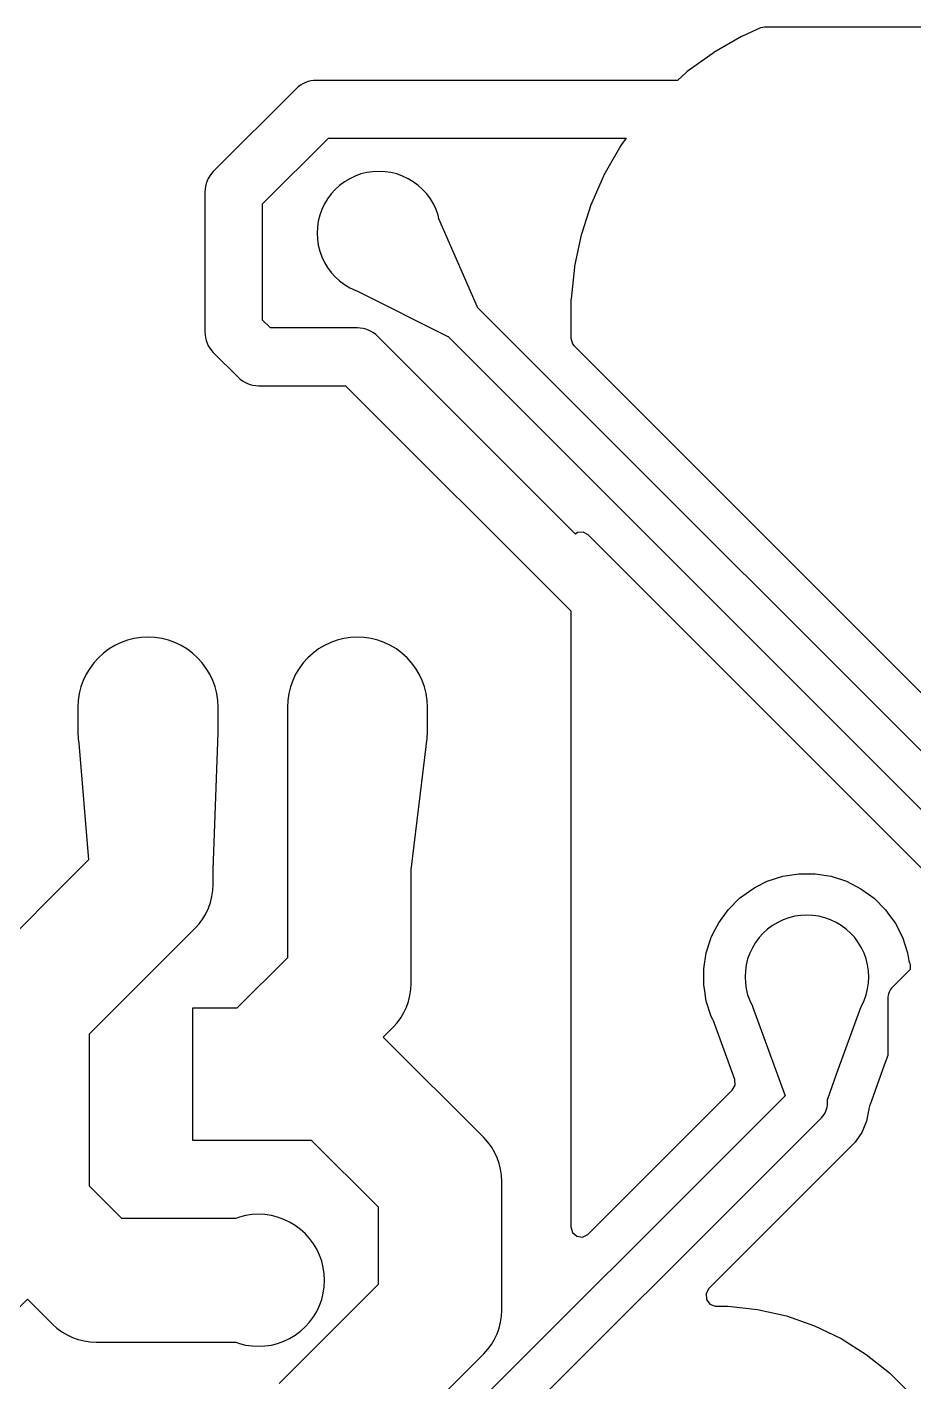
# Model space of a CAD drawing. Header units: metres. Extents: x 0.3 to 99.7, y 0.3 to 59.7.
# Drawn here: x 78.19 to 88.95, y 43.27 to 59.7 of the extents above; entities that cross this region are included whole.
import ezdxf

# ---------------------------------------------------------------- set-up
doc = ezdxf.new("R2010")
doc.units = ezdxf.units.M

msp = doc.modelspace()

# ---------------------------------------------------------------- linework, layer by layer
for points in [[(96.197, 59.699), (87.137, 59.699), (87.086, 59.689), (86.867, 59.591), (86.855, 59.585), (86.522, 59.392), (86.511, 59.385), (86.199, 59.159), (86.189, 59.151), (86.08, 59.053), (86.08, 59.053), (86.08, 59.053), (86.08, 59.053), (86.08, 59.053), (86.08, 59.053), (86.08, 59.053), (86.08, 59.053), (86.08, 59.053), (86.08, 59.053), (86.08, 59.053), (86.08, 59.053), (86.08, 59.053), (86.08, 59.053), (86.08, 59.053), (86.08, 59.053), (81.703, 59.053), (81.668, 59.051), (81.634, 59.046), (81.601, 59.038), (81.569, 59.026), (81.538, 59.012), (81.508, 58.994), (81.481, 58.973), (81.455, 58.95), (80.452, 57.948), (80.429, 57.922), (80.409, 57.895), (80.391, 57.865), (80.376, 57.834), (80.365, 57.802), (80.357, 57.768), (80.352, 57.734), (80.35, 57.7), (80.35, 56), (80.352, 55.966), (80.357, 55.932), (80.365, 55.898), (80.376, 55.866), (80.391, 55.835), (80.409, 55.805), (80.429, 55.778), (80.452, 55.752), (80.752, 55.452), (80.778, 55.429), (80.805, 55.409), (80.835, 55.391), (80.866, 55.376), (80.898, 55.365), (80.932, 55.357), (80.966, 55.352), (81, 55.35), (82.055, 55.35), (82.055, 55.35), (82.055, 55.35), (82.055, 55.35), (82.055, 55.35), (82.055, 55.35), (82.055, 55.35), (82.055, 55.35), (82.055, 55.35), (82.055, 55.35), (82.055, 55.35), (82.055, 55.35), (82.055, 55.35), (82.055, 55.35), (82.055, 55.35), (82.055, 55.35), (82.055, 55.35), (82.055, 55.35), (84.787, 52.618), (84.787, 52.618), (84.787, 52.618), (84.787, 52.618), (84.787, 52.618), (84.787, 52.618), (84.787, 52.618), (84.787, 52.618), (84.787, 52.618), (84.787, 52.618), (84.787, 52.618), (84.787, 52.618), (84.787, 52.618), (84.787, 52.618), (84.787, 52.618), (84.787, 52.618), (84.787, 52.618), (84.787, 52.618), (84.787, 45.148), (84.807, 45.081), (84.859, 45.035), (84.929, 45.025), (84.992, 45.054), (84.999, 45.06), (86.745, 46.806), (86.778, 46.868), (86.774, 46.936), (86.516, 47.648), (86.51, 47.662), (86.49, 47.7), (86.49, 47.7), (86.49, 47.7), (86.49, 47.7), (86.49, 47.7), (86.49, 47.7), (86.429, 47.887), (86.429, 47.887), (86.429, 47.887), (86.429, 47.887), (86.429, 47.887), (86.429, 47.887), (86.421, 47.94), (86.421, 47.94), (86.414, 47.977), (86.414, 47.977), (86.414, 47.977), (86.414, 47.977), (86.414, 47.977), (86.414, 47.977), (86.415, 47.981), (86.399, 48.082), (86.399, 48.082), (86.399, 48.082), (86.399, 48.082), (86.399, 48.082), (86.399, 48.082), (86.399, 48.278), (86.399, 48.278), (86.399, 48.278), (86.399, 48.278), (86.399, 48.278), (86.399, 48.278), (86.429, 48.473), (86.429, 48.473), (86.429, 48.473), (86.429, 48.473), (86.429, 48.473), (86.429, 48.473), (86.485, 48.645), (86.49, 48.66), (86.49, 48.66), (86.49, 48.66), (86.49, 48.66), (86.49, 48.66), (86.49, 48.66), (86.49, 48.66), (86.49, 48.66), (86.49, 48.66), (86.49, 48.66), (86.49, 48.66), (86.49, 48.66), (86.49, 48.66), (86.49, 48.66), (86.49, 48.66), (86.49, 48.66), (86.49, 48.66), (86.49, 48.66), (86.49, 48.66), (86.49, 48.66), (86.49, 48.66), (86.538, 48.754), (86.58, 48.835), (86.58, 48.835), (86.58, 48.835), (86.58, 48.835), (86.58, 48.835), (86.58, 48.835), (86.695, 48.995), (86.695, 48.995), (86.695, 48.995), (86.695, 48.995), (86.695, 48.995), (86.695, 48.995), (86.834, 49.134), (86.834, 49.134), (86.834, 49.134), (86.834, 49.134), (86.834, 49.134), (86.834, 49.134), (86.994, 49.249), (86.994, 49.249), (86.994, 49.249), (86.994, 49.249), (86.994, 49.249), (86.994, 49.249), (87.028, 49.267), (87.169, 49.339), (87.169, 49.339), (87.169, 49.339), (87.169, 49.339), (87.169, 49.339), (87.169, 49.339), (87.356, 49.4), (87.356, 49.4), (87.356, 49.4), (87.356, 49.4), (87.356, 49.4), (87.356, 49.4), (87.551, 49.43), (87.551, 49.43), (87.551, 49.43), (87.551, 49.43), (87.551, 49.43), (87.551, 49.43), (87.748, 49.43), (87.748, 49.43), (87.748, 49.43), (87.748, 49.43), (87.748, 49.43), (87.748, 49.43), (87.942, 49.4), (87.942, 49.4), (87.942, 49.4), (87.942, 49.4), (87.942, 49.4), (87.942, 49.4), (88.129, 49.339), (88.129, 49.339), (88.129, 49.339), (88.129, 49.339), (88.129, 49.339), (88.129, 49.339), (88.305, 49.249), (88.305, 49.249), (88.305, 49.249), (88.305, 49.249), (88.305, 49.249), (88.305, 49.249), (88.395, 49.183), (88.464, 49.134), (88.464, 49.134), (88.464, 49.134), (88.464, 49.134), (88.464, 49.134), (88.464, 49.134), (88.464, 49.134), (88.464, 49.134), (88.464, 49.134), (88.464, 49.134), (88.464, 49.134), (88.464, 49.134), (88.464, 49.134), (88.464, 49.134), (88.464, 49.134), (88.464, 49.134), (88.464, 49.134), (88.464, 49.134), (88.464, 49.134), (88.464, 49.134), (88.464, 49.134), (88.464, 49.134), (88.464, 49.134), (88.464, 49.134), (88.464, 49.134), (88.603, 48.995), (88.603, 48.995), (88.603, 48.995), (88.603, 48.995), (88.603, 48.995), (88.603, 48.995), (88.603, 48.995), (88.603, 48.995), (88.603, 48.995), (88.603, 48.995), (88.603, 48.995), (88.603, 48.995), (88.603, 48.995), (88.603, 48.995), (88.603, 48.995), (88.603, 48.995), (88.603, 48.995), (88.603, 48.995), (88.603, 48.995), (88.603, 48.995), (88.603, 48.995), (88.603, 48.995), (88.603, 48.995), (88.603, 48.995), (88.603, 48.995), (88.653, 48.926), (88.719, 48.835), (88.719, 48.835), (88.719, 48.835), (88.719, 48.835), (88.719, 48.835), (88.719, 48.835), (88.808, 48.66), (88.808, 48.66), (88.808, 48.66), (88.808, 48.66), (88.808, 48.66), (88.808, 48.66), (88.869, 48.473), (88.869, 48.473), (88.869, 48.473), (88.869, 48.473), (88.869, 48.473), (88.869, 48.473), (88.885, 48.374), (88.895, 48.352), (88.895, 48.352), (88.895, 48.352), (88.895, 48.352), (88.895, 48.352), (88.895, 48.352), (88.9, 48.334), (88.9, 48.334), (88.9, 48.334), (88.9, 48.334), (88.9, 48.334), (88.9, 48.334), (88.9, 48.334), (88.9, 48.334), (88.9, 48.269), (88.9, 48.269), (88.9, 48.269), (88.9, 48.269), (88.9, 48.269), (88.9, 48.269), (88.9, 48.269), (88.9, 48.269), (88.9, 48.269), (88.9, 48.269), (88.9, 48.269), (88.9, 48.269), (88.9, 48.269), (88.9, 48.269), (88.9, 48.269), (88.9, 48.269), (88.9, 48.269), (88.9, 48.269), (88.689, 48.057), (88.675, 48.043), (88.664, 48.027), (88.654, 48.01), (88.645, 47.993), (88.639, 47.974), (88.634, 47.955), (88.631, 47.936), (88.63, 47.916), (88.63, 47.227), (88.63, 47.227), (88.63, 47.227), (88.63, 47.227), (88.63, 47.227), (88.63, 47.227), (88.63, 47.227), (88.63, 47.227), (88.63, 47.227), (88.63, 47.227), (88.587, 47.11), (88.431, 46.678), (88.407, 46.612), (88.402, 46.581), (88.402, 46.581), (88.402, 46.581), (88.402, 46.581), (88.402, 46.581), (88.402, 46.581), (88.402, 46.581), (88.402, 46.581), (88.402, 46.581), (88.402, 46.581), (88.402, 46.581), (88.402, 46.581), (88.402, 46.581), (88.402, 46.581), (88.402, 46.581), (88.402, 46.581), (88.402, 46.581), (88.402, 46.581), (88.402, 46.581), (88.402, 46.581), (88.402, 46.581), (88.402, 46.581), (88.402, 46.581), (88.402, 46.581), (88.402, 46.581), (88.402, 46.581), (88.402, 46.581), (88.402, 46.581), (88.402, 46.581), (88.402, 46.581), (88.402, 46.581), (88.402, 46.581), (88.4, 46.581), (88.4, 46.575), (88.4, 46.575), (88.4, 46.575), (88.4, 46.575), (88.371, 46.43), (88.371, 46.43), (88.371, 46.43), (88.371, 46.43), (88.371, 46.43), (88.371, 46.43), (88.371, 46.43), (88.371, 46.43), (88.314, 46.294), (88.314, 46.294), (88.314, 46.294), (88.314, 46.294), (88.314, 46.294), (88.314, 46.294), (88.314, 46.294), (88.314, 46.294), (88.286, 46.251), (88.286, 46.251), (88.286, 46.251), (88.286, 46.251), (88.286, 46.251), (88.286, 46.251), (88.286, 46.251), (88.286, 46.251), (88.286, 46.251), (88.286, 46.251), (88.286, 46.251), (88.286, 46.251), (88.286, 46.251), (88.286, 46.251), (88.286, 46.251), (88.286, 46.251), (88.286, 46.251), (88.286, 46.251), (88.286, 46.251), (88.286, 46.251), (88.286, 46.251), (88.286, 46.251), (88.286, 46.251), (88.286, 46.251), (88.286, 46.251), (88.286, 46.251), (88.286, 46.251), (88.286, 46.251), (88.286, 46.251), (88.286, 46.251), (88.234, 46.174), (88.232, 46.171), (88.232, 46.171), (88.232, 46.171), (88.232, 46.171), (88.232, 46.171), (88.232, 46.171), (88.232, 46.171), (86.461, 44.399), (86.427, 44.338), (86.432, 44.268), (86.474, 44.212), (86.539, 44.188), (86.548, 44.188), (86.693, 44.188), (86.693, 44.188), (86.693, 44.188), (86.693, 44.188), (87.051, 44.147), (87.051, 44.147), (87.051, 44.147), (87.051, 44.147), (87.051, 44.147), (87.051, 44.147), (87.051, 44.147), (87.051, 44.147), (87.401, 44.067), (87.401, 44.067), (87.401, 44.067), (87.401, 44.067), (87.401, 44.067), (87.401, 44.067), (87.401, 44.067), (87.401, 44.067), (87.741, 43.949), (87.741, 43.949), (87.741, 43.949), (87.741, 43.949), (87.741, 43.949), (87.741, 43.949), (87.741, 43.949), (87.741, 43.949), (88.065, 43.793), (88.065, 43.793), (88.065, 43.793), (88.065, 43.793), (88.369, 43.601), (88.369, 43.601), (88.369, 43.601), (88.369, 43.601), (88.369, 43.601), (88.369, 43.601), (88.369, 43.601), (88.65, 43.377), (88.65, 43.377), (88.65, 43.377), (88.65, 43.377), (88.904, 43.123)], [(89.166, 49.372), (84.999, 53.54), (84.937, 53.573), (84.868, 53.568), (84.844, 53.551), (84.844, 53.551), (84.844, 53.551), (84.844, 53.551), (84.844, 53.551), (84.844, 53.551), (84.844, 53.551), (84.844, 53.551), (84.844, 53.551), (84.844, 53.551), (84.844, 53.551), (84.844, 53.551), (84.844, 53.551), (84.844, 53.551), (84.844, 53.551), (84.844, 53.551), (84.844, 53.551), (84.844, 53.551), (84.844, 53.551), (84.844, 53.551), (84.844, 53.551), (84.844, 53.551), (84.844, 53.551), (84.844, 53.551), (84.844, 53.551), (84.844, 53.551), (84.844, 53.551), (84.844, 53.551), (84.844, 53.551), (84.844, 53.551), (84.844, 53.551), (84.844, 53.551), (82.448, 55.948), (82.422, 55.971), (82.395, 55.991), (82.365, 56.009), (82.334, 56.024), (82.302, 56.035), (82.268, 56.043), (82.234, 56.048), (82.2, 56.05), (81.145, 56.05), (81.145, 56.05), (81.145, 56.05), (81.145, 56.05), (81.145, 56.05), (81.145, 56.05), (81.145, 56.05), (81.145, 56.05), (81.145, 56.05), (81.145, 56.05), (81.145, 56.05), (81.145, 56.05), (81.145, 56.05), (81.145, 56.05), (81.145, 56.05), (81.145, 56.05), (81.145, 56.05), (81.145, 56.05), (81.05, 56.145), (81.05, 56.145), (81.05, 56.145), (81.05, 56.145), (81.05, 56.145), (81.05, 56.145), (81.05, 56.145), (81.05, 56.145), (81.05, 56.145), (81.05, 56.145), (81.05, 56.145), (81.05, 56.145), (81.05, 56.145), (81.05, 56.145), (81.05, 56.145), (81.05, 56.145), (81.05, 56.145), (81.05, 56.145), (81.05, 57.555), (81.05, 57.555), (81.05, 57.555), (81.05, 57.555), (81.05, 57.555), (81.05, 57.555), (81.05, 57.555), (81.05, 57.555), (81.05, 57.555), (81.05, 57.555), (81.05, 57.555), (81.05, 57.555), (81.05, 57.555), (81.05, 57.555), (81.05, 57.555), (81.05, 57.555), (81.05, 57.555), (81.05, 57.555), (81.848, 58.353), (81.848, 58.353), (81.848, 58.353), (81.848, 58.353), (81.848, 58.353), (81.848, 58.353), (81.848, 58.353), (81.848, 58.353), (81.848, 58.353), (81.848, 58.353), (81.848, 58.353), (81.848, 58.353), (81.848, 58.353), (81.848, 58.353), (81.848, 58.353), (81.848, 58.353), (81.848, 58.353), (81.848, 58.353), (85.457, 58.353), (85.457, 58.353), (85.457, 58.353), (85.457, 58.353), (85.457, 58.353), (85.457, 58.353), (85.457, 58.353), (85.457, 58.353), (85.457, 58.353), (85.457, 58.353), (85.457, 58.353), (85.457, 58.353), (85.457, 58.353), (85.457, 58.353), (85.457, 58.353), (85.457, 58.353), (85.457, 58.353), (85.457, 58.353), (85.457, 58.353), (85.457, 58.353), (85.457, 58.353), (85.457, 58.353), (85.457, 58.353), (85.457, 58.353), (85.457, 58.353), (85.457, 58.353), (85.457, 58.353), (85.457, 58.353), (85.457, 58.353), (85.457, 58.353), (85.457, 58.353), (85.457, 58.353), (85.457, 58.353), (85.457, 58.353), (85.457, 58.353), (85.457, 58.353), (85.457, 58.353), (85.457, 58.353), (85.457, 58.353), (85.457, 58.353), (85.457, 58.353), (85.457, 58.353), (85.457, 58.353), (85.457, 58.353), (85.457, 58.353), (85.457, 58.353), (85.402, 58.276), (85.395, 58.265), (85.202, 57.932), (85.196, 57.92), (85.04, 57.569), (85.035, 57.557), (84.916, 57.19), (84.913, 57.178), (84.832, 56.801), (84.83, 56.788), (84.79, 56.405), (84.789, 56.393), (84.787, 56.201), (84.787, 56.199), (84.787, 55.926), (84.807, 55.859), (84.823, 55.838), (90.128, 50.534)], [(90.13, 49.824), (83.655, 56.299), (83.655, 56.299), (83.655, 56.299), (83.655, 56.299), (83.655, 56.299), (83.655, 56.299), (83.655, 56.299), (83.655, 56.299), (83.655, 56.299), (83.655, 56.299), (83.655, 56.299), (83.655, 56.299), (83.655, 56.299), (83.655, 56.299), (83.655, 56.299), (83.655, 56.299), (83.655, 56.299), (83.655, 56.299), (83.655, 56.299), (83.655, 56.299), (83.655, 56.299), (83.655, 56.299), (83.655, 56.299), (83.655, 56.299), (83.655, 56.299), (83.655, 56.299), (83.655, 56.299), (83.654, 56.304), (83.188, 57.376), (83.188, 57.376), (83.188, 57.376), (83.188, 57.376), (83.188, 57.376), (83.188, 57.376), (83.178, 57.418), (83.153, 57.487), (83.121, 57.554), (83.084, 57.617), (83.04, 57.676), (82.99, 57.73), (82.936, 57.78), (82.877, 57.824), (82.814, 57.861), (82.747, 57.893), (82.678, 57.918), (82.606, 57.936), (82.534, 57.946), (82.46, 57.95), (82.386, 57.946), (82.314, 57.936), (82.242, 57.918), (82.173, 57.893), (82.106, 57.861), (82.043, 57.824), (81.984, 57.78), (81.93, 57.73), (81.88, 57.676), (81.836, 57.617), (81.799, 57.554), (81.767, 57.487), (81.742, 57.418), (81.724, 57.346), (81.714, 57.274), (81.71, 57.2), (81.714, 57.126), (81.724, 57.054), (81.742, 56.982), (81.767, 56.913), (81.799, 56.846), (81.836, 56.783), (81.88, 56.724), (81.93, 56.67), (81.984, 56.62), (82.043, 56.576), (82.106, 56.539), (82.173, 56.507), (82.201, 56.497), (82.201, 56.497), (82.201, 56.497), (82.201, 56.497), (83.296, 55.947), (83.3, 55.946), (83.3, 55.946), (83.3, 55.946), (83.3, 55.946), (83.3, 55.946), (83.3, 55.946), (83.3, 55.946), (83.3, 55.946), (83.3, 55.946), (83.3, 55.946), (83.3, 55.946), (83.3, 55.946), (83.3, 55.946), (83.3, 55.946), (83.3, 55.946), (83.3, 55.946), (89.703, 49.543)], [(80.725, 45.25), (80.725, 45.25), (80.725, 45.25), (80.725, 45.25), (80.725, 45.25), (80.725, 45.25), (80.725, 45.25), (80.725, 45.25), (80.725, 45.25), (80.725, 45.25), (79.342, 45.25), (79.342, 45.25), (79.342, 45.25), (79.342, 45.25), (79.342, 45.25), (79.342, 45.25), (79.342, 45.25), (79.342, 45.25), (79.342, 45.25), (79.342, 45.25), (79.342, 45.25), (79.342, 45.25), (79.342, 45.25), (79.342, 45.25), (79.342, 45.25), (79.342, 45.25), (79.342, 45.25), (79.342, 45.25), (78.95, 45.642), (78.95, 45.642), (78.95, 45.642), (78.95, 45.642), (78.95, 45.642), (78.95, 45.642), (78.95, 45.642), (78.95, 45.642), (78.95, 45.642), (78.95, 45.642), (78.95, 45.642), (78.95, 45.642), (78.95, 45.642), (78.95, 45.642), (78.95, 45.642), (78.95, 45.642), (78.95, 45.642), (78.95, 45.642), (78.95, 47.489), (78.95, 47.489), (78.95, 47.489), (78.95, 47.489), (78.95, 47.489), (78.95, 47.489), (78.95, 47.489), (78.95, 47.489), (78.95, 47.489), (78.95, 47.489), (78.95, 47.489), (78.95, 47.489), (78.95, 47.489), (78.95, 47.489), (78.95, 47.489), (78.95, 47.489), (78.95, 47.489), (78.95, 47.489), (80.231, 48.769), (80.28, 48.824), (80.324, 48.883), (80.362, 48.946), (80.393, 49.013), (80.418, 49.082), (80.436, 49.154), (80.447, 49.226), (80.45, 49.3), (80.45, 49.478), (80.45, 49.478), (80.45, 49.478), (80.45, 49.478), (80.45, 49.478), (80.45, 49.478), (80.45, 49.478), (80.45, 49.478), (80.45, 49.478), (80.45, 49.478), (80.45, 49.478), (80.51, 51.14), (80.51, 51.14), (80.51, 51.14), (80.51, 51.14), (80.51, 51.14), (80.51, 51.14), (80.51, 51.14), (80.51, 51.14), (80.51, 51.14), (80.51, 51.14), (80.51, 51.14), (80.51, 51.15), (80.51, 51.45), (80.506, 51.533), (80.494, 51.616), (80.473, 51.697), (80.445, 51.775), (80.41, 51.851), (80.367, 51.922), (80.317, 51.989), (80.261, 52.051), (80.199, 52.107), (80.132, 52.157), (80.061, 52.2), (79.985, 52.235), (79.907, 52.263), (79.826, 52.284), (79.743, 52.296), (79.66, 52.3), (79.577, 52.296), (79.494, 52.284), (79.413, 52.263), (79.335, 52.235), (79.259, 52.2), (79.188, 52.157), (79.121, 52.107), (79.059, 52.051), (79.003, 51.989), (78.953, 51.922), (78.91, 51.851), (78.875, 51.775), (78.847, 51.697), (78.826, 51.616), (78.814, 51.533), (78.81, 51.45), (78.81, 51.15), (78.814, 51.067), (78.822, 51.014), (78.822, 51.014), (78.822, 51.014), (78.822, 51.014), (78.939, 49.6), (78.939, 49.6), (78.939, 49.6), (78.939, 49.6), (78.939, 49.6), (78.939, 49.6), (78.939, 49.6), (78.939, 49.6), (78.939, 49.6), (78.939, 49.6), (78.939, 49.6), (78.939, 49.6), (78.939, 49.6), (78.939, 49.6), (78.939, 49.6), (78.939, 49.6), (78.939, 49.6), (78.939, 49.6), (78.939, 49.6), (78.939, 49.6), (77.669, 48.331)], [(83.95, 44.139), (83.95, 45.7), (83.947, 45.774), (83.936, 45.846), (83.918, 45.918), (83.893, 45.987), (83.862, 46.054), (83.824, 46.117), (83.78, 46.176), (83.731, 46.231), (82.511, 47.45), (82.511, 47.45), (82.511, 47.45), (82.511, 47.45), (82.511, 47.45), (82.511, 47.45), (82.511, 47.45), (82.511, 47.45), (82.511, 47.45), (82.511, 47.45), (82.511, 47.45), (82.511, 47.45), (82.511, 47.45), (82.511, 47.45), (82.511, 47.45), (82.511, 47.45), (82.511, 47.45), (82.511, 47.45), (82.511, 47.45), (82.511, 47.45), (82.511, 47.45), (82.511, 47.45), (82.511, 47.45), (82.511, 47.45), (82.511, 47.45), (82.511, 47.45), (82.511, 47.45), (82.511, 47.45), (82.511, 47.45), (82.511, 47.45), (82.511, 47.45), (82.511, 47.45), (82.511, 47.45), (82.511, 47.45), (82.631, 47.569), (82.68, 47.624), (82.724, 47.683), (82.762, 47.746), (82.793, 47.813), (82.818, 47.882), (82.836, 47.954), (82.847, 48.026), (82.85, 48.1), (82.85, 49.475), (82.85, 49.475), (82.85, 49.475), (82.85, 49.475), (82.85, 49.475), (82.85, 49.475), (82.85, 49.475), (82.85, 49.475), (82.85, 49.475), (82.85, 49.475), (82.85, 49.475), (82.85, 49.475), (82.851, 49.477), (82.851, 49.478), (83.033, 50.975), (83.032, 50.977), (83.032, 50.977), (83.032, 50.977), (83.032, 50.977), (83.032, 50.977), (83.032, 50.977), (83.032, 50.977), (83.032, 50.977), (83.032, 50.977), (83.032, 50.977), (83.032, 50.977), (83.032, 50.977), (83.034, 50.984), (83.046, 51.067), (83.05, 51.15), (83.05, 51.45), (83.046, 51.533), (83.034, 51.616), (83.013, 51.697), (82.985, 51.775), (82.95, 51.851), (82.907, 51.922), (82.857, 51.989), (82.801, 52.051), (82.739, 52.107), (82.672, 52.157), (82.601, 52.2), (82.525, 52.235), (82.447, 52.263), (82.366, 52.284), (82.283, 52.296), (82.2, 52.3), (82.117, 52.296), (82.034, 52.284), (81.953, 52.263), (81.875, 52.235), (81.799, 52.2), (81.728, 52.157), (81.661, 52.107), (81.599, 52.051), (81.543, 51.989), (81.493, 51.922), (81.45, 51.851), (81.415, 51.775), (81.387, 51.697), (81.366, 51.616), (81.354, 51.533), (81.35, 51.45), (81.35, 51.208), (81.35, 51.208), (81.35, 51.208), (81.35, 51.208), (81.35, 51.2), (81.35, 48.411), (81.35, 48.411), (81.35, 48.411), (81.35, 48.411), (81.35, 48.411), (81.35, 48.411), (81.35, 48.411), (81.35, 48.411), (81.35, 48.411), (81.35, 48.411), (81.35, 48.411), (81.35, 48.411), (81.35, 48.411), (81.35, 48.411), (81.35, 48.411), (81.35, 48.411), (81.35, 48.411), (81.35, 48.411), (80.739, 47.8), (80.739, 47.8), (80.739, 47.8), (80.739, 47.8), (80.739, 47.8), (80.739, 47.8), (80.739, 47.8), (80.739, 47.8), (80.739, 47.8), (80.739, 47.8), (80.739, 47.8), (80.739, 47.8), (80.739, 47.8), (80.739, 47.8), (80.739, 47.8), (80.739, 47.8), (80.739, 47.8), (80.739, 47.8), (80.2, 47.8), (80.2, 46.2), (81.639, 46.2), (81.639, 46.2), (81.639, 46.2), (81.639, 46.2), (81.639, 46.2), (81.639, 46.2), (81.639, 46.2), (81.639, 46.2), (81.639, 46.2), (81.639, 46.2), (81.639, 46.2), (81.639, 46.2), (81.639, 46.2), (81.639, 46.2), (81.639, 46.2), (81.639, 46.2), (81.639, 46.2), (81.639, 46.2), (82.45, 45.389), (82.45, 45.389), (82.45, 45.389), (82.45, 45.389), (82.45, 45.389), (82.45, 45.389), (82.45, 45.389), (82.45, 45.389), (82.45, 45.389), (82.45, 45.389), (82.45, 45.389), (82.45, 45.389), (82.45, 45.389), (82.45, 45.389), (82.45, 45.389), (82.45, 45.389), (82.45, 45.389), (82.45, 45.389), (82.45, 44.45), (82.45, 44.45), (82.45, 44.45), (82.45, 44.45), (82.45, 44.45), (82.45, 44.45), (82.45, 44.45), (82.45, 44.45), (82.45, 44.45), (82.45, 44.45), (82.45, 44.45), (82.45, 44.45), (82.45, 44.45), (82.45, 44.45), (82.45, 44.45), (82.45, 44.45), (82.45, 44.45), (82.45, 44.45), (81.25, 43.25)], [(88.308, 47.822), (88.308, 47.822), (88.308, 47.822), (88.308, 47.822), (88.308, 47.822), (88.308, 47.822), (88.311, 47.826), (88.342, 47.893), (88.367, 47.962), (88.385, 48.034), (88.396, 48.106), (88.399, 48.18), (88.396, 48.253), (88.385, 48.326), (88.367, 48.398), (88.342, 48.467), (88.311, 48.534), (88.273, 48.597), (88.229, 48.656), (88.179, 48.71), (88.125, 48.76), (88.066, 48.804), (88.003, 48.841), (87.936, 48.873), (87.867, 48.898), (87.795, 48.916), (87.723, 48.926), (87.649, 48.93), (87.576, 48.926), (87.503, 48.916), (87.431, 48.898), (87.362, 48.873), (87.296, 48.841), (87.232, 48.804), (87.173, 48.76), (87.119, 48.71), (87.069, 48.656), (87.026, 48.597), (86.988, 48.534), (86.956, 48.467), (86.931, 48.398), (86.914, 48.326), (86.903, 48.253), (86.899, 48.18), (86.903, 48.106), (86.914, 48.034), (86.931, 47.962), (86.956, 47.893), (86.988, 47.826), (86.99, 47.822), (86.99, 47.822), (86.99, 47.822), (86.99, 47.822), (86.99, 47.822), (86.99, 47.822), (87.384, 46.737), (87.384, 46.737), (87.384, 46.737), (87.384, 46.737), (87.384, 46.737), (87.384, 46.737), (87.384, 46.737), (87.384, 46.737), (87.384, 46.737), (87.384, 46.737), (87.384, 46.737), (87.384, 46.737), (87.384, 46.737), (87.384, 46.737), (87.384, 46.737), (87.384, 46.737), (87.384, 46.737), (87.384, 46.737), (87.384, 46.737), (87.384, 46.737), (87.384, 46.737), (87.384, 46.737), (87.384, 46.737), (87.384, 46.737), (87.384, 46.737), (87.384, 46.737), (83.123, 42.477)], [(83.55, 42.196), (87.826, 46.472), (87.842, 46.49), (87.857, 46.51), (87.87, 46.531), (87.88, 46.553), (87.888, 46.577), (87.894, 46.6), (87.898, 46.625), (87.899, 46.649), (87.899, 46.698), (87.899, 46.698), (87.899, 46.698), (87.899, 46.698), (87.899, 46.698), (87.899, 46.698), (87.899, 46.698), (87.899, 46.698), (87.899, 46.698), (87.899, 46.698), (87.899, 46.698), (87.899, 46.698), (87.899, 46.698), (87.899, 46.698), (87.902, 46.702), (88.014, 47.011), (88.308, 47.822)], [(77.465, 43.535), (78.2, 44.27), (78.2, 44.27), (78.2, 44.27), (78.2, 44.27), (78.2, 44.27), (78.2, 44.27), (78.2, 44.27), (78.2, 44.27), (78.2, 44.27), (78.2, 44.27), (78.2, 44.27), (78.2, 44.27), (78.2, 44.27), (78.2, 44.27), (78.2, 44.27), (78.2, 44.27), (78.2, 44.27), (78.2, 44.27), (78.2, 44.27), (78.2, 44.27), (78.2, 44.27), (78.2, 44.27), (78.2, 44.27), (78.2, 44.27), (78.2, 44.27), (78.2, 44.27), (78.2, 44.27), (78.2, 44.27), (78.2, 44.27), (78.2, 44.27), (78.2, 44.27), (78.2, 44.27), (78.2, 44.27), (78.2, 44.27), (78.501, 43.969), (78.555, 43.92), (78.614, 43.876), (78.678, 43.838), (78.744, 43.807), (78.814, 43.782), (78.885, 43.764), (78.958, 43.753), (79.031, 43.75), (80.725, 43.75), (80.725, 43.75), (80.725, 43.75), (80.725, 43.75), (80.725, 43.75), (80.725, 43.75), (80.725, 43.75), (80.725, 43.75), (80.725, 43.75), (80.725, 43.75), (80.768, 43.734), (80.844, 43.715), (80.922, 43.704), (81, 43.7), (81.078, 43.704), (81.156, 43.715), (81.232, 43.734), (81.306, 43.761), (81.377, 43.794), (81.444, 43.835), (81.508, 43.882), (81.566, 43.934), (81.618, 43.992), (81.665, 44.056), (81.706, 44.123), (81.739, 44.194), (81.766, 44.268), (81.785, 44.344), (81.796, 44.422), (81.8, 44.5), (81.796, 44.578), (81.785, 44.656), (81.766, 44.732), (81.739, 44.806), (81.706, 44.877), (81.665, 44.944), (81.618, 45.008), (81.566, 45.066), (81.508, 45.118), (81.444, 45.165), (81.377, 45.206), (81.306, 45.239), (81.232, 45.266), (81.156, 45.285), (81.078, 45.296), (81, 45.3), (80.922, 45.296), (80.844, 45.285), (80.768, 45.266), (80.725, 45.25)], [(82.092, 41.969), (83.731, 43.608), (83.78, 43.663), (83.824, 43.722), (83.862, 43.785), (83.893, 43.852), (83.918, 43.921), (83.936, 43.992), (83.947, 44.065), (83.95, 44.139)]]:
    msp.add_lwpolyline(points)

doc.saveas('drawing.dxf')
